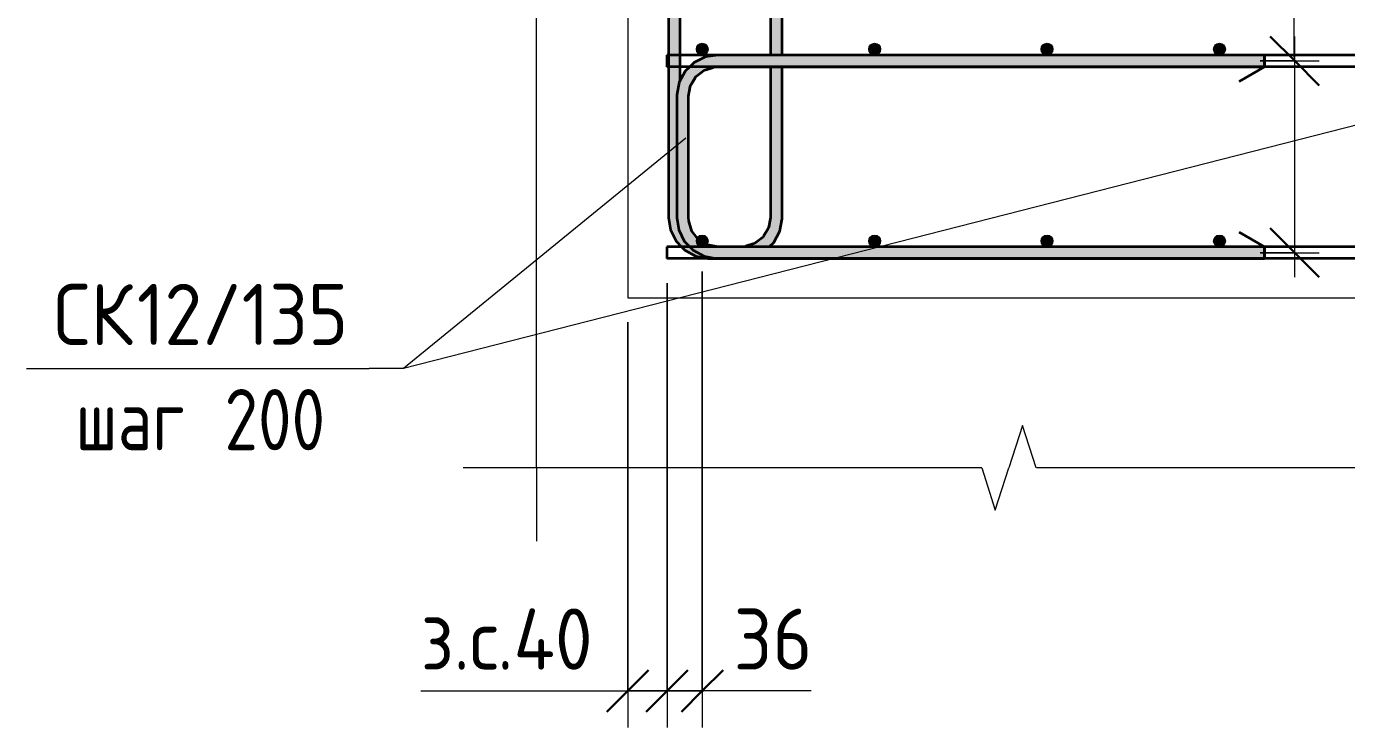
# Model space of a CAD drawing. Header units: millimetres. Extents: x 27196 to 80378, y -5588 to 34882.
# Drawn here: x 70780 to 72128, y -3689 to -2973 of the extents above; entities that cross this region are included whole.
import ezdxf

# ---------------------------------------------------------------- set-up
doc = ezdxf.new("R2010")
doc.units = ezdxf.units.MM
for name, color, linetype, lineweight in [('AA_Dim', 7, 'Continuous', 9), ('AA_Dim-25', 7, 'Continuous', 9), ('AA_Oformlenie', 7, 'Continuous', 9), ('AA_Vinoska', 7, 'Continuous', 9), ('KR_Armatura', 7, 'Continuous', 20), ('KR_Armatura_Tonkie', 7, 'Continuous', 20), ('KR_Fundament', 7, 'Continuous', 18)]:
    doc.layers.add(name, color=color, linetype=linetype, lineweight=lineweight)
doc.styles.add('ISOCPEUR_10', font='isocpeur.ttf', dxfattribs={"width": 0.9, "height": 62.5})
doc.styles.add('ISOCPEUR_11', font='isocpeur.ttf', dxfattribs={"width": 0.8, "height": 62.5})
doc.dimstyles.new('00_Точн_3_знака__прозр__4', dxfattribs={"dimscale": 304.8, "dimtxt": 62.248823, "dimasz": 0.139436, "dimexe": 0.123031, "dimexo": 0.082021, "dimgap": 0.008202, "dimtad": 1, "dimdec": 3, "dimrnd": 0.001, "dimdsep": 46, "dimtxsty": 'ISOCPEUR_10', "dimblk1": 'OBLIQUE', "dimblk2": 'OBLIQUE', "dimsah": 1, "dimcen": 0.09, "dimdle": 0.123031, "dimazin": 0, "dimtfac": 1, "dimtdec": 4, "dimtix": 1, "dimtmove": 1, "dimatfit": 3, "dimfxl": 1, "dimtvp": 1, "dimtolj": 1, "dimtzin": 0, "dimlwd": 18, "dimlwe": 18, "dimarcsym": 2})
doc.dimstyles.new('10_Раскладка_арматуры_с_засечками', dxfattribs={"dimscale": 304.8, "dimtxt": 0.18, "dimasz": 0.164042, "dimexe": 0.082021, "dimexo": 0, "dimgap": 0, "dimtad": 1, "dimdec": 3, "dimrnd": 0.001, "dimdsep": 46, "dimtxsty": 'ISOCPEUR_10', "dimblk1": 'OBLIQUE', "dimblk2": 'OBLIQUE', "dimsah": 1, "dimcen": 0.09, "dimdle": 0.082021, "dimazin": 0, "dimtfac": 1, "dimtdec": 4, "dimtix": 1, "dimtmove": 0, "dimatfit": 3, "dimfxl": 1, "dimtvp": 1, "dimtolj": 1, "dimtzin": 0, "dimlwd": 18, "dimlwe": 18, "dimarcsym": 2})

# ---------------------------------------------------------------- blocks, each defined once
blk = doc.blocks.new('350_Стержень П торец СК-СГ _НесАрм_РабПлоск_ - 350_Стержень П торец СК-СГ _НесАрм_РабПлоск_-4075653-1-1 Армирование')
at = {"layer": 'KR_Armatura_Tonkie', "lineweight": 35}
for p, q in [((-32639.4, -3002), (-32693.1, -3002)), ((-32135.1, -3002), (-32627.5, -3002)), ((-32135.1, -3013.8), (-32135.1, -3002.2)), ((-32135.1, -3002.2), (-32135.1, -3013.8)), ((-32714.9, -3023.6), (-32707.4, -3017.7)), ((-32705.5, -3017), (-32698, -3014.7)), ((-32693.1, -3014), (-32639.4, -3014)), ((-32627.5, -3014), (-32135.1, -3014)), ((-32135.1, -3014), (-32161, -3029)), ((-32731.2, -3027.3), (-32731.5, -3027.7)), ((-32720.3, -3032), (-32716.3, -3025.5)), ((-32723.1, -3044), (-32721.3, -3034.5)), ((-32723.1, -3168), (-32723.1, -3044)), ((-32720.1, -3180.5), (-32722.4, -3173)), ((-32713.4, -3189.9), (-32719.3, -3182.3)), ((-32705.1, -3195.2), (-32711.6, -3191.3)), ((-32135.1, -3198), (-32161, -3183)), ((-32693.1, -3198), (-32702.6, -3196.3)), ((-32669.5, -3198), (-32693.1, -3198)), ((-32135.1, -3198), (-32640.2, -3198)), ((-32135.1, -3198.2), (-32135.1, -3209.8)), ((-32135.1, -3209.8), (-32135.1, -3198.2)), ((-32693.1, -3210), (-32135.1, -3210))]:
    blk.add_line(p, q, dxfattribs=at)
at = {"layer": 'KR_Armatura_Tonkie', "lineweight": 35, "flags": 128}
for points in [[(-32704.9, -3003.8), (-32705.7, -3004), (-32708.5, -3005.3)], [(-32724.8, -3016.9), (-32726.5, -3018.6), (-32727.6, -3020.6)], [(-32715.7, -3008.9), (-32717.3, -3009.7), (-32719.3, -3011.7)]]:
    blk.add_lwpolyline(points, dxfattribs=at)
blk = doc.blocks.new('350_Стержень П торец СК-СГ _НесАрм_РабПлоск_ - 350_Стержень П торец СК-СГ _НесАрм_РабПлоск_-V5-1-1 Армирование')
at = {"layer": 'KR_Armatura_Tonkie', "lineweight": 35}
for points in [[(-32735.1, -3044), (-32723.1, -3044), (-32722, -3036.2), (-32718.7, -3028.6), (-32714.3, -3022.8), (-32708.1, -3018), (-32700.8, -3015), (-32693.1, -3013.8), (-32693.1, -3002), (-32703.9, -3003.4), (-32714.1, -3007.6), (-32722.8, -3014.3), (-32729.4, -3023), (-32733.6, -3033.1), (-32734.3, -3037.9)], [(-32135.1, -3014), (-32135.1, -3002), (-32693.1, -3002.2), (-32693.1, -3014), (-32195.2, -3014)], [(-32733.3, -3168), (-32723.1, -3168), (-32723.3, -3044), (-32735.1, -3044), (-32734.9, -3168), (-32734.3, -3168)], [(-32693.1, -3210), (-32693.1, -3198), (-32700.8, -3197), (-32708.6, -3193.5), (-32714.3, -3189.2), (-32719, -3183), (-32722, -3175.8), (-32723.3, -3168), (-32735.1, -3168), (-32733.6, -3178.9), (-32729.4, -3189), (-32722.4, -3198), (-32714.1, -3204.4), (-32703.9, -3208.6), (-32699.2, -3209.2)], [(-32135.1, -3210), (-32135.1, -3198), (-32693.1, -3198.2), (-32693.1, -3210), (-32195.2, -3210)]]:
    blk.add_hatch(color=256, dxfattribs=at).paths.add_polyline_path(points)
for p, q in [((-32135.1, -3002), (-32693.1, -3002)), ((-32135.1, -3002), (-32135.1, -3014)), ((-32135.1, -3013.8), (-32135.1, -3002.2)), ((-32693.1, -3014), (-32135.1, -3014)), ((-32135.1, -3014), (-32161, -3029)), ((-32735.1, -3044), (-32735.1, -3168)), ((-32723.1, -3168), (-32723.1, -3044)), ((-32135.1, -3198), (-32161, -3183)), ((-32135.1, -3198), (-32693.1, -3198)), ((-32135.1, -3198), (-32135.1, -3210)), ((-32135.1, -3209.8), (-32135.1, -3198.2)), ((-32693.1, -3210), (-32135.1, -3210))]:
    blk.add_line(p, q, dxfattribs=at)
at = {"layer": 'KR_Armatura_Tonkie', "lineweight": 35, "flags": 128}
for points in [[(-32693.1, -3002), (-32705.7, -3004), (-32717.3, -3009.7), (-32721.7, -3014)], [(-32721.7, -3014), (-32726.5, -3018.6), (-32732.6, -3029.9), (-32735, -3042.5), (-32735.1, -3044)], [(-32723.1, -3044), (-32721.1, -3033.3), (-32715.5, -3024.1), (-32707, -3017.4), (-32696.6, -3014.2), (-32693.1, -3014)], [(-32735.1, -3168), (-32733.1, -3180.7), (-32727.4, -3192.2), (-32721.8, -3198)], [(-32693.1, -3198), (-32703.7, -3196), (-32713, -3190.4), (-32719.7, -3181.9), (-32722.9, -3171.5), (-32723.1, -3168)], [(-32721.8, -3198), (-32718.5, -3201.4), (-32707.2, -3207.5), (-32694.6, -3210), (-32693.1, -3210)]]:
    blk.add_lwpolyline(points, dxfattribs=at)
blk = doc.blocks.new('265_Выпуск П одной длины _НесАрм_РабПлоск_ - В1 _d12_ t250-V6-1-1 Армирование')
at = {"layer": 'KR_Armatura_Tonkie', "lineweight": 35}
for p, q in [((-32743.5, -2442), (-32743.5, -2482)), ((-32731.1, -2442.7), (-32716.5, -2468)), ((-32639.5, -2442), (-32654.5, -2468)), ((-32639.5, -2442), (-32639.5, -2482)), ((-32743.5, -2507), (-32743.5, -2688)), ((-32639.5, -2507), (-32639.5, -2688)), ((-32743.5, -2700), (-32743.5, -2882)), ((-32639.5, -2700), (-32639.5, -2882)), ((-32743.5, -2907), (-32743.5, -3002)), ((-32639.5, -2907), (-32639.5, -2942)), ((-32731.5, -3002), (-32731.5, -2958)), ((-32639.5, -2958), (-32639.5, -3002)), ((-32627.5, -3002), (-32627.5, -2958)), ((-32743.5, -3002), (-32743.5, -3014)), ((-32731.5, -3014), (-32731.5, -3002)), ((-32743.5, -3014), (-32743.5, -3168)), ((-32731.5, -3027.9), (-32731.5, -3014)), ((-32639.5, -3014), (-32639.5, -3168)), ((-32627.5, -3168), (-32627.5, -3014)), ((-32642.2, -3180), (-32646.2, -3186.5)), ((-32639.5, -3168), (-32641.2, -3177.5)), ((-32647.6, -3188.4), (-32655.2, -3194.3)), ((-32669.5, -3198), (-32693.1, -3198)), ((-32657, -3195), (-32664.5, -3197.3)), ((-32701.5, -3210), (-32669.5, -3210))]:
    blk.add_line(p, q, dxfattribs=at)
at = {"layer": 'KR_Armatura_Tonkie', "lineweight": 35, "flags": 128}
for points in [[(-32741.6, -3179.8), (-32741.5, -3180.7), (-32740.1, -3183.4)], [(-32631.3, -3184.7), (-32629.9, -3182.1), (-32629.6, -3180.6)], [(-32628, -3172.4), (-32627.5, -3169.5), (-32627.5, -3168)], [(-32736.5, -3190.7), (-32735.8, -3192.2), (-32733.8, -3194.3)], [(-32637.8, -3195.1), (-32636, -3193.4), (-32634.9, -3191.4)], [(-32728.6, -3199.7), (-32726.9, -3201.4), (-32724.9, -3202.5)], [(-32718.2, -3206.1), (-32715.6, -3207.5), (-32714.1, -3207.8)], [(-32705.9, -3209.4), (-32703, -3210), (-32701.5, -3210)]]:
    blk.add_lwpolyline(points, dxfattribs=at)
blk = doc.blocks.new('265_Выпуск П одной длины _НесАрм_РабПлоск_ - В1 _d12_ t250-V7-1-1 Армирование')
at = {"layer": 'KR_Armatura_Tonkie', "lineweight": 35}
h = blk.add_hatch(color=256, dxfattribs=at)
h.paths.add_polyline_path([(-32737.5, -3168), (-32735.1, -3168), (-32734.9, -3042.4), (-32733.2, -3032.1), (-32731.5, -3027.9), (-32731.7, -2958), (-32739.7, -2958), (-32739.7, -2950), (-32743.1, -2950), (-32743.3, -2907), (-32743.5, -2907), (-32743.3, -3168), (-32739, -3168)])
h.paths.add_polyline_path([(-32743.1, -2882), (-32743.3, -2700), (-32743.5, -2700), (-32743.3, -2882)])
h.paths.add_polyline_path([(-32743.3, -2688), (-32743.1, -2688), (-32743.3, -2507), (-32743.5, -2507), (-32743.4, -2688)])
h.paths.add_polyline_path([(-32743.3, -2482), (-32743.1, -2482), (-32743.3, -2442), (-32743.5, -2442), (-32743.4, -2482)])
h = blk.add_hatch(color=256, dxfattribs=at)
h.paths.add_polyline_path([(-32633.5, -3168), (-32627.5, -3168), (-32627.7, -3014), (-32639.5, -3014), (-32639.2, -3168), (-32635, -3168)])
h.paths.add_polyline_path([(-32629, -3002), (-32627.5, -3002), (-32627.7, -2958), (-32639.5, -2958), (-32639.3, -3002), (-32629.2, -3002)])
h.paths.add_polyline_path([(-32639.4, -2942), (-32639.1, -2942), (-32639.3, -2907), (-32639.5, -2907), (-32639.5, -2942)])
h.paths.add_polyline_path([(-32639.4, -2882), (-32639.1, -2882), (-32639.3, -2700), (-32639.5, -2700), (-32639.5, -2882)])
h.paths.add_polyline_path([(-32639.1, -2688), (-32639.3, -2507), (-32639.5, -2507), (-32639.3, -2688), (-32639.1, -2688)])
h.paths.add_polyline_path([(-32639.5, -2482), (-32639.1, -2482), (-32639.3, -2442), (-32639.5, -2442)])
for points in [[(-32701.5, -3210), (-32701.5, -3208.9), (-32704.5, -3208.3), (-32714.3, -3204.2), (-32723.2, -3197.1), (-32729.4, -3189), (-32733.8, -3177.9), (-32735.1, -3168), (-32743.5, -3168), (-32742, -3178.9), (-32737.8, -3189), (-32730.8, -3198), (-32722, -3204.6), (-32712.3, -3208.6), (-32703, -3209.8)], [(-32669.5, -3198), (-32640.2, -3198), (-32639.4, -3197.2), (-32632.9, -3188.5), (-32628.9, -3178.8), (-32627.7, -3168), (-32639.5, -3168), (-32640.7, -3176.3), (-32643.5, -3183), (-32649.1, -3189.9), (-32654.5, -3194), (-32661.7, -3197), (-32665.9, -3197.5)], [(-32699.5, -3210), (-32694.6, -3209.8), (-32701.5, -3208.9), (-32701.5, -3210)]]:
    blk.add_hatch(color=256, dxfattribs=at).paths.add_polyline_path(points)
for p, q in [((-32743.5, -2442), (-32743.5, -2482)), ((-32743.5, -2442), (-32743.3, -2442)), ((-32731.1, -2442.7), (-32716.5, -2468)), ((-32639.5, -2442), (-32654.5, -2468)), ((-32639.5, -2442), (-32639.5, -2482)), ((-32639.5, -2442), (-32639.3, -2442)), ((-32743.5, -2507), (-32743.5, -2688)), ((-32639.5, -2507), (-32639.5, -2688)), ((-32743.5, -2700), (-32743.5, -2882)), ((-32639.5, -2700), (-32639.5, -2882)), ((-32743.5, -2907), (-32743.5, -3002)), ((-32639.5, -2907), (-32639.5, -2942)), ((-32731.5, -3002), (-32731.5, -2958)), ((-32639.5, -2958), (-32639.5, -3002)), ((-32627.5, -3002), (-32627.5, -2958)), ((-32743.5, -3002), (-32743.5, -3014)), ((-32731.5, -3014), (-32731.5, -3002)), ((-32743.5, -3014), (-32743.5, -3168)), ((-32731.5, -3027.9), (-32731.5, -3014)), ((-32639.5, -3014), (-32639.5, -3168)), ((-32627.5, -3168), (-32627.5, -3014)), ((-32669.5, -3198), (-32693.1, -3198)), ((-32701.5, -3210), (-32669.5, -3210))]:
    blk.add_line(p, q, dxfattribs=at)
at = {"layer": 'KR_Armatura_Tonkie', "lineweight": 35, "flags": 128}
for points in [[(-32743.5, -3168), (-32741.5, -3180.7), (-32735.8, -3192.2), (-32730.2, -3198)], [(-32639.5, -3168), (-32641.4, -3178.7), (-32647, -3187.9), (-32655.6, -3194.6), (-32665.9, -3197.8), (-32669.5, -3198)], [(-32640.8, -3198), (-32636, -3193.4), (-32629.9, -3182.1), (-32627.5, -3169.5), (-32627.5, -3168)], [(-32730.2, -3198), (-32726.9, -3201.4), (-32715.6, -3207.5), (-32703, -3210), (-32701.5, -3210)]]:
    blk.add_lwpolyline(points, dxfattribs=at)
blk = doc.blocks.new('011_Прямоугольник обрыва _ЭлУзла_ - 011_Прямоугольник обрыва _ЭлУзла_-4150616-1-1 Армирование')
at = {"layer": 'AA_Oformlenie'}
for p, q in [((-32878.2, -3423.6), (-32878.2, -2057.7)), ((-32423.7, -3423.6), (-32878.2, -3423.6)), ((-31459.6, -3423.6), (-32368, -3423.6))]:
    blk.add_line(p, q, dxfattribs=at)
blk = doc.blocks.new('DIMBLOCK55-1-1 Армирование')
at = {"layer": 'AA_Dim-25', "lineweight": 18}
for p, q in [((71434.3, -3235), (71434.3, -3689.1)), ((71434.3, -3651.6), (71434.3, -3235)), ((71394.3, -3275), (71394.3, -3689.1)), ((71394.3, -3651.6), (71394.3, -3275)), ((71182.9, -3651.5), (71397, -3651.5)), ((71356.8, -3651.6), (71471.8, -3651.6)), ((71397, -3651.5), (71414.3, -3651.6))]:
    blk.add_line(p, q, dxfattribs=at)
at = {"layer": 'AA_Dim-25', "lineweight": 30}
for p, q in [((71394.3, -3651.6), (71415.5, -3630.3)), ((71434.3, -3651.6), (71455.5, -3630.3)), ((71394.3, -3651.6), (71373, -3672.8)), ((71434.3, -3651.6), (71413, -3672.8))]:
    blk.add_line(p, q, dxfattribs=at)
at = {"layer": 'AA_Dim-25', "color": 0, "lineweight": 18, "insert": (71182.9, -3567.4), "char_height": 62.5, "width": 226.969, "attachment_point": 1, "line_spacing_factor": 1.149209, "style": 'ISOCPEUR_10'}
blk.add_mtext('з.с.40', dxfattribs=at)
blk = doc.blocks.new('_Oblique')
at = {"color": 0, "linetype": 'ByBlock', "lineweight": -2}
blk.add_line((-0.5, -0.5), (0.5, 0.5), dxfattribs=at)
blk = doc.blocks.new('DIMBLOCK57-1-1 Армирование')
at = {"layer": 'AA_Dim-25', "lineweight": 18}
for p, q in [((71470.3, -3223), (71470.3, -3689.1)), ((71470.3, -3651.6), (71470.3, -3223)), ((71434.3, -3235), (71434.3, -3689.1)), ((71434.3, -3651.6), (71434.3, -3235)), ((71507.8, -3651.6), (71396.8, -3651.6)), ((71477.3, -3651.5), (71452.3, -3651.6)), ((71581.3, -3651.5), (71477.3, -3651.5))]:
    blk.add_line(p, q, dxfattribs=at)
at = {"layer": 'AA_Dim-25', "lineweight": 30}
for p, q in [((71434.3, -3651.6), (71455.5, -3630.3)), ((71470.3, -3651.6), (71491.5, -3630.3)), ((71434.3, -3651.6), (71413, -3672.8)), ((71470.3, -3651.6), (71449, -3672.8))]:
    blk.add_line(p, q, dxfattribs=at)
at = {"layer": 'AA_Dim-25', "color": 0, "lineweight": 18, "insert": (71502.3, -3567.4), "char_height": 62.5, "width": 94.81, "attachment_point": 1, "line_spacing_factor": 1.149209, "style": 'ISOCPEUR_10'}
blk.add_mtext('36', dxfattribs=at)
blk = doc.blocks.new('DIMBLOCK60-1-1 Армирование')
at = {"layer": 'AA_Dim-25', "lineweight": 30}
for p, q in [((72075.1, -3008), (72050.1, -2983)), ((72075.1, -3008), (72100.1, -3033)), ((72075.1, -3204), (72050.1, -3179)), ((72075.1, -3204), (72100.1, -3229))]:
    blk.add_line(p, q, dxfattribs=at)
at = {"layer": 'AA_Dim-25', "lineweight": 18}
for p, q in [((72075.1, -3229), (72075.1, -2983)), ((72039.7, -3008), (72100.1, -3008)), ((72075.1, -3008), (72039.7, -3008)), ((72039.7, -3204), (72100.1, -3204)), ((72075.1, -3204), (72039.7, -3204))]:
    blk.add_line(p, q, dxfattribs=at)
blk = doc.blocks.new('042_М_Арматуры - Диам длина поз _ Комментарий-3662934-1-1 Армирование')
at = {"layer": 'AA_Vinoska'}
blk.add_line((-32051.3, -2790.4), (-31701.3, -2790.4), dxfattribs=at)

msp = doc.modelspace()

# ---------------------------------------------------------------- hatches: boundary and pattern name
at = {"layer": 'KR_Armatura'}
h = msp.add_hatch(color=256, dxfattribs=at)
edge = h.paths.add_edge_path()
edge.add_arc((71470.2591, -2996), 6, 0, 360)
for points in [[(71467.2591, -3001.1962), (71473.2591, -3001.1962), (71476.2591, -2996), (71473.2591, -2990.8038), (71467.2591, -2990.8038), (71464.2591, -2996)], [(71647.9036, -3001.1962), (71649.2591, -3001.1962), (71652.2591, -2996), (71649.2591, -2990.8038), (71643.2591, -2990.8038), (71640.2591, -2996), (71643.2591, -3001.1962)], [(71819.2591, -3001.1962), (71825.2591, -3001.1962), (71828.2591, -2996), (71825.2591, -2990.8038), (71819.2591, -2990.8038), (71816.2591, -2996)], [(71995.2591, -3001.1962), (72001.2591, -3001.1962), (72004.2591, -2996), (72001.2591, -2990.8038), (71995.2591, -2990.8038), (71992.2591, -2996)], [(71467.2591, -3197.1962), (71473.2591, -3197.1962), (71476.2591, -3192), (71473.2591, -3186.8038), (71467.2591, -3186.8038), (71464.2591, -3192), (71465.1536, -3193.5494)], [(71643.2591, -3197.1962), (71649.2591, -3197.1962), (71652.2591, -3192), (71649.2591, -3186.8038), (71643.2591, -3186.8038), (71640.2591, -3192), (71641.1536, -3193.5494)], [(71819.2591, -3197.1962), (71825.2591, -3197.1962), (71828.2591, -3192), (71825.2591, -3186.8038), (71819.2591, -3186.8038), (71816.2591, -3192)], [(71995.2591, -3197.1962), (72001.2591, -3197.1962), (72004.2591, -3192), (72001.2591, -3186.8038), (71995.2591, -3186.8038), (71992.2591, -3192)]]:
    msp.add_hatch(color=256, dxfattribs=at).paths.add_polyline_path(points)
h = msp.add_hatch(color=256, dxfattribs=at)
edge = h.paths.add_edge_path()
edge.add_arc((71646.2591, -2996), 6, 0, 360)
h = msp.add_hatch(color=256, dxfattribs=at)
edge = h.paths.add_edge_path()
edge.add_arc((71822.2591, -2996), 6, 0, 360)
h = msp.add_hatch(color=256, dxfattribs=at)
edge = h.paths.add_edge_path()
edge.add_arc((71998.2591, -2996), 6, 0, 360)
h = msp.add_hatch(color=256, dxfattribs=at)
edge = h.paths.add_edge_path()
edge.add_arc((71470.2591, -3192), 6, 0, 360)
h = msp.add_hatch(color=256, dxfattribs=at)
edge = h.paths.add_edge_path()
edge.add_arc((71646.2591, -3192), 6, 0, 360)
h = msp.add_hatch(color=256, dxfattribs=at)
edge = h.paths.add_edge_path()
edge.add_arc((71822.2591, -3192), 6, 0, 360)
h = msp.add_hatch(color=256, dxfattribs=at)
edge = h.paths.add_edge_path()
edge.add_arc((71998.2591, -3192), 6, 0, 360)

# ---------------------------------------------------------------- linework, layer by layer
at = {"layer": 'AA_Vinoska'}
for p, q in [((72074.5523, -3004.3947), (72074.5523, -2790.3992)), ((72377.8662, -3012.1954), (71165.4225, -3322.0931)), ((71453.4305, -3086.85), (71165.4225, -3322.0931)), ((71165.4225, -3322.0931), (71130.3109, -3322.0931)), ((71165.4225, -3322.0931), (71130.3109, -3322.0931)), ((71797.2158, -3380.3241), (71783.1386, -3423.6491)), ((71811.293, -3423.6491), (71797.2158, -3380.3241)), ((71301.1028, -3423.6491), (71226.1028, -3423.6491)), ((71301.1028, -3423.6491), (71301.1028, -3498.6491)), ((71755.6386, -3423.6491), (71769.3886, -3466.9504)), ((71769.3886, -3466.9504), (71783.1386, -3423.6491))]:
    msp.add_line(p, q, dxfattribs=at)
at = {"layer": 'KR_Armatura'}
for p, q in [((71467.2591, -2990.8038), (71464.2591, -2996)), ((71473.2591, -2990.8038), (71467.2591, -2990.8038)), ((71476.2591, -2996), (71473.2591, -2990.8038)), ((71643.2591, -2990.8038), (71640.2591, -2996)), ((71649.2591, -2990.8038), (71643.2591, -2990.8038)), ((71652.2591, -2996), (71649.2591, -2990.8038)), ((71819.2591, -2990.8038), (71816.2591, -2996)), ((71825.2591, -2990.8038), (71819.2591, -2990.8038)), ((71828.2591, -2996), (71825.2591, -2990.8038)), ((71995.2591, -2990.8038), (71992.2591, -2996)), ((72001.2591, -2990.8038), (71995.2591, -2990.8038)), ((72004.2591, -2996), (72001.2591, -2990.8038)), ((71464.2591, -2996), (71467.2591, -3001.1962)), ((71467.2591, -3001.1962), (71473.2591, -3001.1962)), ((71473.2591, -3001.1962), (71476.2591, -2996)), ((71640.2591, -2996), (71643.2591, -3001.1962)), ((71643.2591, -3001.1962), (71647.9036, -3001.1962)), ((71647.9036, -3001.1962), (71649.2591, -3001.1962)), ((71649.2591, -3001.1962), (71652.2591, -2996)), ((71816.2591, -2996), (71819.2591, -3001.1962)), ((71819.2591, -3001.1962), (71825.2591, -3001.1962)), ((71825.2591, -3001.1962), (71828.2591, -2996)), ((71992.2591, -2996), (71995.2591, -3001.1962)), ((71995.2591, -3001.1962), (72001.2591, -3001.1962)), ((72001.2591, -3001.1962), (72004.2591, -2996)), ((71467.2591, -3186.8038), (71464.2591, -3192)), ((71464.2591, -3192), (71465.1536, -3193.5494)), ((71465.1536, -3193.5494), (71467.2591, -3197.1962)), ((71473.2591, -3186.8038), (71467.2591, -3186.8038)), ((71476.2591, -3192), (71473.2591, -3186.8038)), ((71473.2591, -3197.1962), (71476.2591, -3192)), ((71643.2591, -3186.8038), (71640.2591, -3192)), ((71640.2591, -3192), (71641.1536, -3193.5494)), ((71641.1536, -3193.5494), (71643.2591, -3197.1962)), ((71649.2591, -3186.8038), (71643.2591, -3186.8038)), ((71652.2591, -3192), (71649.2591, -3186.8038)), ((71649.2591, -3197.1962), (71652.2591, -3192)), ((71819.2591, -3186.8038), (71816.2591, -3192)), ((71816.2591, -3192), (71819.2591, -3197.1962)), ((71825.2591, -3186.8038), (71819.2591, -3186.8038)), ((71828.2591, -3192), (71825.2591, -3186.8038)), ((71825.2591, -3197.1962), (71828.2591, -3192)), ((71995.2591, -3186.8038), (71992.2591, -3192)), ((71992.2591, -3192), (71995.2591, -3197.1962)), ((72001.2591, -3186.8038), (71995.2591, -3186.8038)), ((72004.2591, -3192), (72001.2591, -3186.8038)), ((72001.2591, -3197.1962), (72004.2591, -3192)), ((71467.2591, -3197.1962), (71473.2591, -3197.1962)), ((71643.2591, -3197.1962), (71649.2591, -3197.1962)), ((71819.2591, -3197.1962), (71825.2591, -3197.1962)), ((71995.2591, -3197.1962), (72001.2591, -3197.1962))]:
    msp.add_line(p, q, dxfattribs=at)
for centre in [(71470.2591, -2996), (71646.2591, -2996), (71822.2591, -2996), (71998.2591, -2996), (71470.2591, -3192), (71646.2591, -3192), (71822.2591, -3192), (71998.2591, -3192)]:
    msp.add_circle(centre, 6, dxfattribs=at)
at = {"layer": 'KR_Armatura_Tonkie', "lineweight": 35}
for p, q in [((72914.2591, -3002), (71434.2591, -3002)), ((71434.2591, -3002), (71434.2591, -3014)), ((72914.2591, -3014), (71434.2591, -3014)), ((72914.2591, -3198), (71434.2591, -3198)), ((71434.2591, -3198), (71434.2591, -3210)), ((72914.2591, -3210), (71434.2591, -3210))]:
    msp.add_line(p, q, dxfattribs=at)
at = {"layer": 'KR_Fundament', "lineweight": 20}
for p, q in [((71394.2591, -2950), (71394.2591, -3250)), ((71394.2591, -3250), (72954.2591, -3250))]:
    msp.add_line(p, q, dxfattribs=at)

# ---------------------------------------------------------------- block references
at = {"layer": 'AA_Oformlenie'}
msp.add_blockref('011_Прямоугольник обрыва _ЭлУзла_ - 011_Прямоугольник обрыва _ЭлУзла_-4150616-1-1 Армирование', (104179.3207, 0), dxfattribs=at)
at = {"layer": 'AA_Vinoska'}
msp.add_blockref('042_М_Арматуры - Диам длина поз _ Комментарий-3662934-1-1 Армирование', (102831.5805, -531.6939), dxfattribs=at)
msp.add_blockref('042_М_Арматуры - Диам длина поз _ Комментарий-3662934-1-1 Армирование', (102831.5805, -531.6939), dxfattribs=at)
at = {"layer": 'KR_Armatura_Tonkie', "lineweight": 35}
for name in ['265_Выпуск П одной длины _НесАрм_РабПлоск_ - В1 _d12_ t250-V6-1-1 Армирование', '265_Выпуск П одной длины _НесАрм_РабПлоск_ - В1 _d12_ t250-V7-1-1 Армирование', '350_Стержень П торец СК-СГ _НесАрм_РабПлоск_ - 350_Стержень П торец СК-СГ _НесАрм_РабПлоск_-V5-1-1 Армирование', '350_Стержень П торец СК-СГ _НесАрм_РабПлоск_ - 350_Стержень П торец СК-СГ _НесАрм_РабПлоск_-4075653-1-1 Армирование']:
    msp.add_blockref(name, (104179.3207, 0), dxfattribs=at)

# ---------------------------------------------------------------- texts
at = {"layer": 'AA_Vinoska', "char_height": 62.5, "attachment_point": 1}
for s, insert, width, style in [('СК', (70808.1769, -3235.7405), 102.816422, 'ISOCPEUR_10'), ('СК', (70808.1769, -3235.7405), 102.816422, 'ISOCPEUR_10'), ('12/135', (70893.009, -3235.7405), 263.354344, 'ISOCPEUR_10'), ('12/135', (70893.009, -3235.7405), 263.354344, 'ISOCPEUR_10'), (' 200', (70950.7373, -3343.2168), 166.751, 'ISOCPEUR_11'), (' 200', (70950.7373, -3343.2168), 166.751, 'ISOCPEUR_11'), ('шаг', (70830.3519, -3343.2168), 145.907125, 'ISOCPEUR_11'), ('шаг', (70830.3519, -3343.2168), 145.907125, 'ISOCPEUR_11')]:
    msp.add_mtext(s, dxfattribs=dict(at, insert=insert, width=width, style=style))

# ---------------------------------------------------------------- dimensions: what is measured, and where the dimension line sits
at = {"layer": 'AA_Dim', "lineweight": 18}
dim = msp.add_linear_dim(base=(72075.0616, -3008), p1=(72039.7063, -3204), p2=(72039.7063, -3008), angle=90, dimstyle='10_Раскладка_арматуры_с_засечками', override={"dimpost": '<>', "dimfxl": 196}, dxfattribs=at)
dim.commit()
dim.dimension.update_dxf_attribs({"geometry": 'DIMBLOCK60-1-1 Армирование', "text_midpoint": (72043.8116, -3106)})
for p1, override, picture, middle in [((71470.2591, -3198), {"dimpost": '<>', "dimfxl": 37.947332}, 'DIMBLOCK57-1-1 Армирование', (71549.6924, -3609.0446)), ((71394.2591, -3250), {"dimpost": 'з.с.<>', "dimfxl": 56.568542}, 'DIMBLOCK55-1-1 Армирование', (71296.3828, -3609.0446))]:
    dim = msp.add_linear_dim(base=(71434.2591, -3651.5646), p1=p1, p2=(71434.2591, -3210), dimstyle='00_Точн_3_знака__прозр__4', override=override, dxfattribs=at)
    dim.commit()
    dim.dimension.update_dxf_attribs({"geometry": picture, "text_midpoint": middle, "dimtype": 160})

doc.saveas('drawing.dxf')
